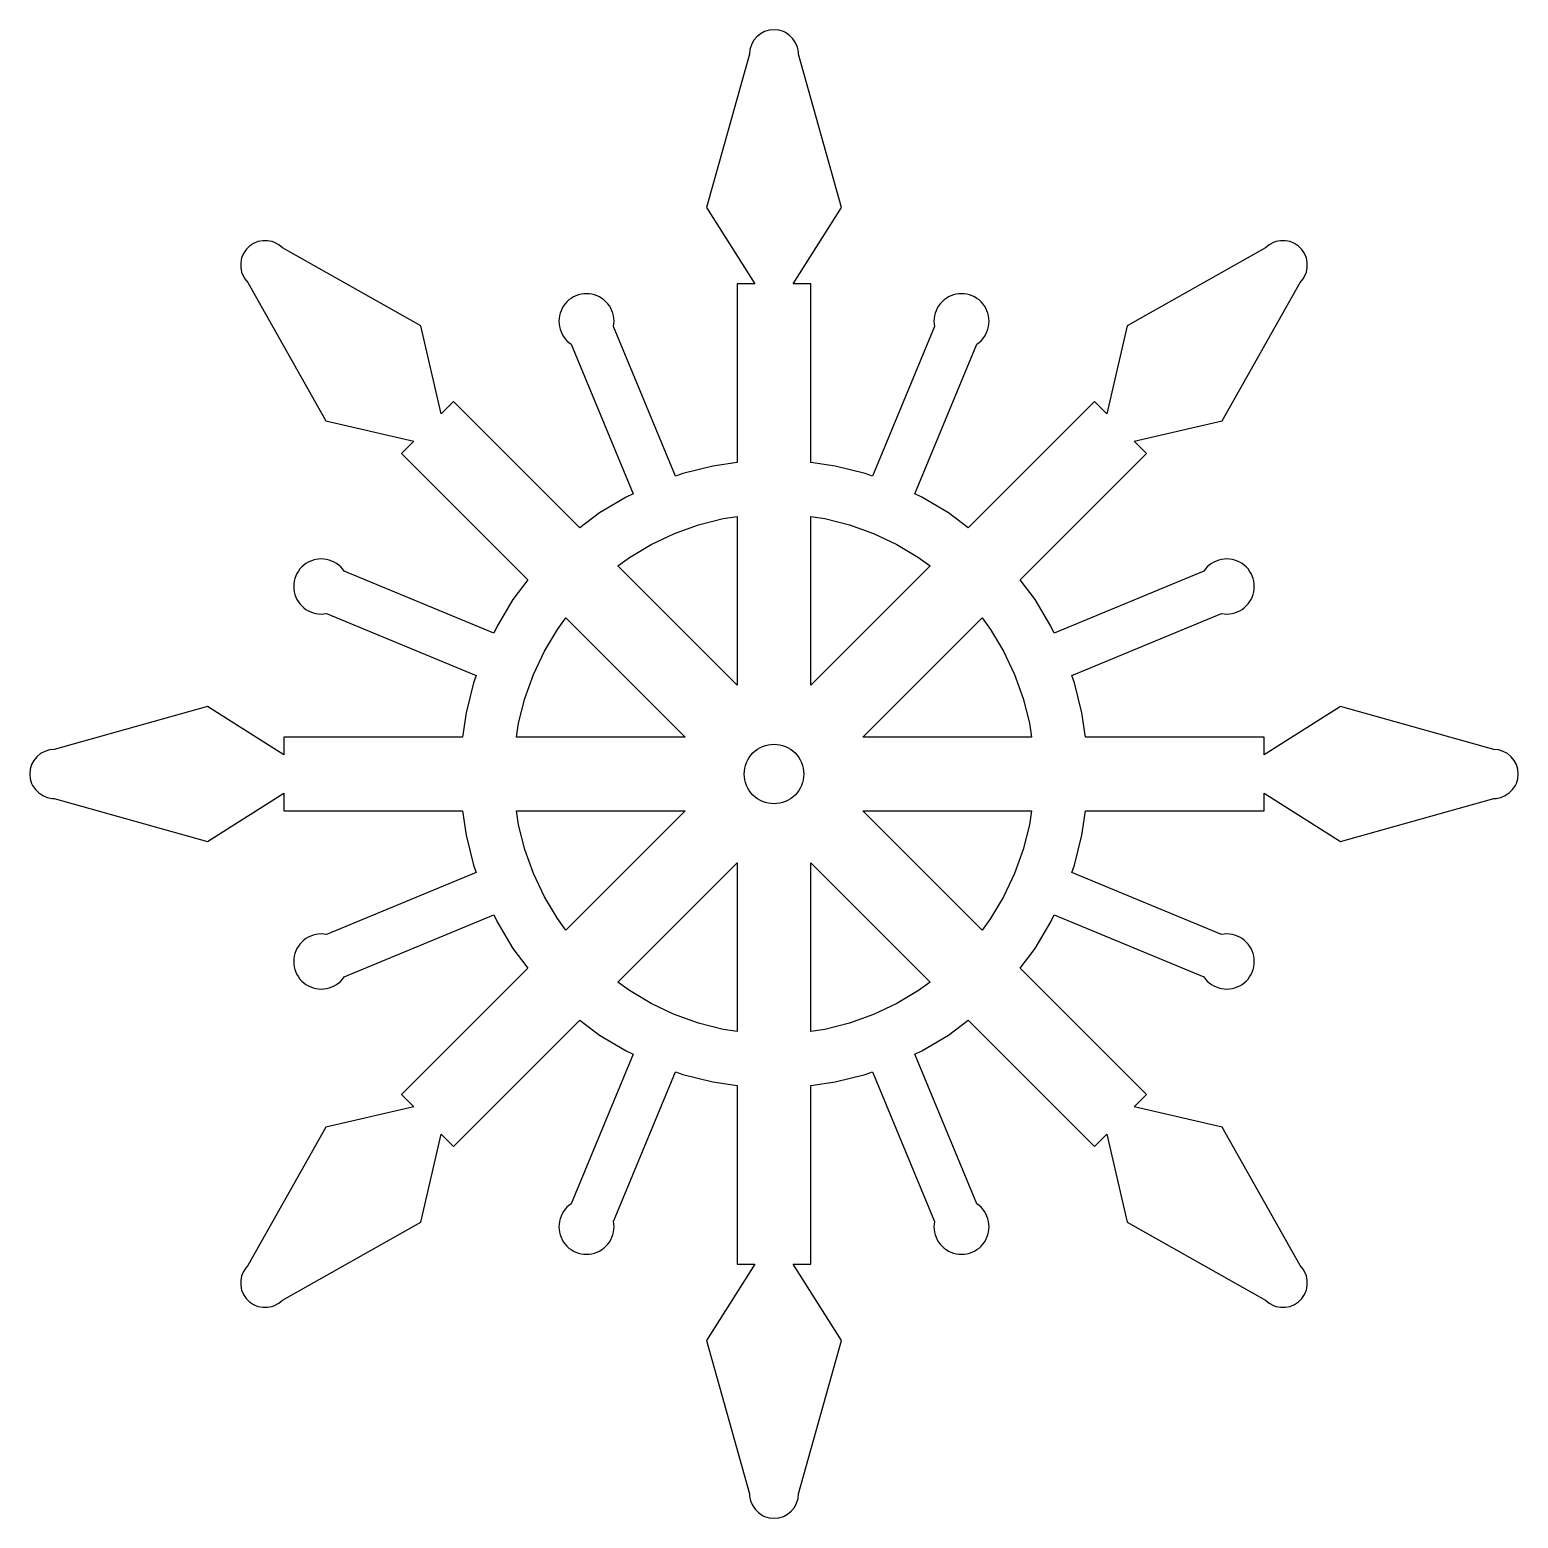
# Model space of a CAD drawing. Header units: millimetres. Extents: x -175 to 175, y -175 to 175.
import ezdxf

# ---------------------------------------------------------------- set-up
doc = ezdxf.new("R2010")
doc.units = ezdxf.units.MM
doc.layers.add('CUT_INNER', color=5, linetype='Continuous')
doc.layers.add('CUT_OUTER', color=1, linetype='Continuous')

msp = doc.modelspace()

# ---------------------------------------------------------------- linework, layer by layer
at = {"layer": 'CUT_INNER'}
for points in [[(-11.94, 60.04), (-8.64, 60.53), (-8.64, 20.86), (-36.69, 48.91), (-34.01, 50.9), (-28.86, 53.99), (-23.43, 56.55), (-17.77, 58.58), (-11.94, 60.04)], [(36.69, 48.91), (8.64, 20.86), (8.64, 60.53), (11.94, 60.04), (17.77, 58.58), (23.43, 56.55), (28.86, 53.99), (34.01, 50.9), (36.69, 48.91)], [(-53.99, 28.86), (-50.9, 34.01), (-48.91, 36.69), (-20.86, 8.64), (-60.53, 8.64), (-60.04, 11.94), (-58.58, 17.77), (-56.55, 23.43), (-53.99, 28.86)], [(60.04, 11.94), (60.53, 8.64), (20.86, 8.64), (48.91, 36.69), (50.9, 34.01), (53.99, 28.86), (56.55, 23.43), (58.58, 17.77), (60.04, 11.94)], [(6.97, 0.69), (7, 0), (6.97, -0.69), (6.87, -1.37), (6.7, -2.03), (6.47, -2.68), (6.17, -3.3), (5.82, -3.89), (5.41, -4.44), (4.95, -4.95), (4.44, -5.41), (3.89, -5.82), (3.3, -6.17), (2.68, -6.47), (2.03, -6.7), (1.37, -6.87), (0.69, -6.97), (0, -7), (-0.69, -6.97), (-1.37, -6.87), (-2.03, -6.7), (-2.68, -6.47), (-3.3, -6.17), (-3.89, -5.82), (-4.44, -5.41), (-4.95, -4.95), (-5.41, -4.44), (-5.82, -3.89), (-6.17, -3.3), (-6.47, -2.68), (-6.7, -2.03), (-6.87, -1.37), (-6.97, -0.69), (-7, 0), (-6.97, 0.69), (-6.87, 1.37), (-6.7, 2.03), (-6.47, 2.68), (-6.17, 3.3), (-5.82, 3.89), (-5.41, 4.44), (-4.95, 4.95), (-4.44, 5.41), (-3.89, 5.82), (-3.3, 6.17), (-2.68, 6.47), (-2.03, 6.7), (-1.37, 6.87), (-0.69, 6.97), (0, 7), (0.69, 6.97), (1.37, 6.87), (2.03, 6.7), (2.68, 6.47), (3.3, 6.17), (3.89, 5.82), (4.44, 5.41), (4.95, 4.95), (5.41, 4.44), (5.82, 3.89), (6.17, 3.3), (6.47, 2.68), (6.7, 2.03), (6.87, 1.37), (6.97, 0.69)], [(-58.58, -17.77), (-60.04, -11.94), (-60.53, -8.64), (-20.86, -8.64), (-48.91, -36.69), (-50.9, -34.01), (-53.99, -28.86), (-56.55, -23.43), (-58.58, -17.77)], [(48.91, -36.69), (20.86, -8.64), (60.53, -8.64), (60.04, -11.94), (58.58, -17.77), (56.55, -23.43), (53.99, -28.86), (50.9, -34.01), (48.91, -36.69)], [(-23.65, -56.45), (-28.86, -53.99), (-34.01, -50.9), (-36.69, -48.91), (-8.64, -20.86), (-8.64, -60.53), (-11.94, -60.04), (-17.77, -58.58), (-23.65, -56.45)], [(17.77, -58.58), (11.94, -60.04), (8.64, -60.53), (8.64, -20.86), (36.69, -48.91), (34.01, -50.9), (28.86, -53.99), (23.43, -56.55), (17.77, -58.58)]]:
    msp.add_lwpolyline(points, close=True, dxfattribs=at)
at = {"layer": 'CUT_OUTER'}
msp.add_lwpolyline([(-41.01, -61.38), (-34.8, -65.1), (-33.14, -65.89), (-47.72, -101.08), (-48.21, -101.45), (-48.68, -101.87), (-49.11, -102.34), (-49.48, -102.85), (-49.81, -103.4), (-50.08, -103.97), (-50.3, -104.57), (-50.45, -105.19), (-50.55, -105.82), (-50.58, -106.46), (-50.55, -107.09), (-50.45, -107.72), (-50.3, -108.34), (-50.08, -108.94), (-49.81, -109.51), (-49.48, -110.06), (-49.11, -110.57), (-48.68, -111.04), (-48.21, -111.47), (-47.7, -111.84), (-47.15, -112.17), (-46.58, -112.44), (-45.98, -112.66), (-45.36, -112.81), (-44.73, -112.91), (-44.1, -112.94), (-43.46, -112.91), (-42.83, -112.81), (-42.21, -112.66), (-41.61, -112.44), (-41.04, -112.17), (-40.49, -111.84), (-39.98, -111.47), (-39.51, -111.04), (-39.08, -110.57), (-38.71, -110.06), (-38.38, -109.51), (-38.11, -108.94), (-37.89, -108.34), (-37.74, -107.72), (-37.64, -107.09), (-37.61, -106.46), (-37.64, -105.82), (-37.73, -105.21), (-23.16, -70.02), (-21.43, -70.64), (-14.4, -72.4), (-8.64, -73.25), (-8.64, -115.23), (-4.53, -115.23), (-15.84, -133.23), (-5.76, -169.24), (-5.73, -169.8), (-5.51, -170.91), (-5.08, -171.95), (-4.45, -172.89), (-3.65, -173.69), (-2.72, -174.32), (-2.2, -174.56), (-1.12, -174.89), (0, -175), (1.12, -174.89), (2.2, -174.56), (3.2, -174.03), (4.07, -173.31), (4.79, -172.44), (5.32, -171.44), (5.65, -170.36), (5.76, -169.24), (15.84, -133.23), (4.53, -115.23), (8.64, -115.23), (8.64, -73.25), (14.4, -72.4), (21.43, -70.64), (23.16, -70.02), (37.73, -105.21), (37.64, -105.82), (37.61, -106.46), (37.64, -107.09), (37.74, -107.72), (37.89, -108.34), (38.11, -108.94), (38.38, -109.51), (38.71, -110.06), (39.08, -110.57), (39.51, -111.04), (39.98, -111.47), (40.49, -111.84), (41.04, -112.17), (41.61, -112.44), (42.21, -112.66), (42.83, -112.81), (43.46, -112.91), (44.1, -112.94), (44.73, -112.91), (45.36, -112.81), (45.98, -112.66), (46.58, -112.44), (47.15, -112.17), (47.7, -111.84), (48.21, -111.47), (48.68, -111.04), (49.11, -110.57), (49.48, -110.06), (49.81, -109.51), (50.08, -108.94), (50.3, -108.34), (50.45, -107.72), (50.55, -107.09), (50.58, -106.46), (50.55, -105.82), (50.45, -105.19), (50.3, -104.57), (50.08, -103.97), (49.81, -103.4), (49.48, -102.85), (49.11, -102.34), (48.68, -101.87), (48.21, -101.45), (47.72, -101.08), (33.14, -65.89), (34.8, -65.1), (41.01, -61.38), (45.69, -57.91), (75.37, -87.59), (78.28, -84.68), (83.01, -105.41), (115.6, -123.74), (116.47, -124.46), (117.47, -124.99), (118, -125.18), (119.11, -125.4), (120.23, -125.4), (121.34, -125.18), (122.39, -124.75), (122.87, -124.46), (123.32, -124.12), (124.12, -123.32), (124.75, -122.39), (124.99, -121.87), (125.18, -121.34), (125.4, -120.23), (125.4, -119.11), (125.18, -118), (124.99, -117.47), (124.46, -116.47), (123.74, -115.6), (105.41, -83.01), (84.68, -78.28), (87.59, -75.37), (57.91, -45.69), (61.38, -41.01), (65.1, -34.8), (65.89, -33.14), (101.08, -47.72), (101.45, -48.21), (101.87, -48.68), (102.34, -49.11), (102.85, -49.48), (103.4, -49.81), (103.97, -50.08), (104.57, -50.3), (105.19, -50.45), (105.82, -50.55), (106.46, -50.58), (107.09, -50.55), (107.72, -50.45), (108.34, -50.3), (108.94, -50.08), (109.51, -49.81), (110.06, -49.48), (110.57, -49.11), (111.04, -48.68), (111.47, -48.21), (111.84, -47.7), (112.17, -47.15), (112.44, -46.58), (112.66, -45.98), (112.81, -45.36), (112.91, -44.73), (112.94, -44.1), (112.91, -43.46), (112.81, -42.83), (112.66, -42.21), (112.44, -41.61), (112.17, -41.04), (111.84, -40.49), (111.47, -39.98), (111.04, -39.51), (110.57, -39.08), (110.06, -38.71), (109.51, -38.38), (108.94, -38.11), (108.34, -37.89), (107.72, -37.74), (107.09, -37.64), (106.46, -37.61), (105.82, -37.64), (105.21, -37.73), (70.02, -23.16), (70.64, -21.43), (72.4, -14.4), (73.25, -8.64), (115.23, -8.64), (115.23, -4.53), (133.23, -15.84), (169.24, -5.76), (169.8, -5.73), (170.91, -5.51), (171.95, -5.08), (172.89, -4.45), (173.69, -3.65), (174.32, -2.72), (174.56, -2.2), (174.89, -1.12), (175, 0), (174.89, 1.12), (174.56, 2.2), (174.03, 3.2), (173.31, 4.07), (172.44, 4.79), (171.44, 5.32), (170.36, 5.65), (169.24, 5.76), (133.23, 15.84), (115.23, 4.53), (115.23, 8.64), (73.25, 8.64), (72.4, 14.4), (70.64, 21.43), (70.02, 23.16), (105.21, 37.73), (105.82, 37.64), (106.46, 37.61), (107.09, 37.64), (107.72, 37.74), (108.34, 37.89), (108.94, 38.11), (109.51, 38.38), (110.06, 38.71), (110.57, 39.08), (111.04, 39.51), (111.47, 39.98), (111.84, 40.49), (112.17, 41.04), (112.44, 41.61), (112.66, 42.21), (112.81, 42.83), (112.91, 43.46), (112.94, 44.1), (112.91, 44.73), (112.81, 45.36), (112.66, 45.98), (112.44, 46.58), (112.17, 47.15), (111.84, 47.7), (111.47, 48.21), (111.04, 48.68), (110.57, 49.11), (110.06, 49.48), (109.51, 49.81), (108.94, 50.08), (108.34, 50.3), (107.72, 50.45), (107.09, 50.55), (106.46, 50.58), (105.82, 50.55), (105.19, 50.45), (104.57, 50.3), (103.97, 50.08), (103.4, 49.81), (102.85, 49.48), (102.34, 49.11), (101.87, 48.68), (101.45, 48.21), (101.08, 47.72), (65.89, 33.14), (65.1, 34.8), (61.38, 41.01), (57.91, 45.69), (87.59, 75.37), (84.68, 78.28), (105.41, 83.01), (123.74, 115.6), (124.46, 116.47), (124.99, 117.47), (125.18, 118), (125.4, 119.11), (125.4, 120.23), (125.18, 121.34), (124.75, 122.39), (124.46, 122.87), (124.12, 123.32), (123.32, 124.12), (122.39, 124.75), (121.34, 125.18), (120.79, 125.32), (120.23, 125.4), (119.11, 125.4), (118, 125.18), (117.47, 124.99), (116.47, 124.46), (115.6, 123.74), (83.01, 105.41), (78.28, 84.68), (75.37, 87.59), (45.69, 57.91), (41.01, 61.38), (34.8, 65.1), (33.14, 65.89), (47.72, 101.08), (48.21, 101.45), (48.68, 101.87), (49.11, 102.34), (49.48, 102.85), (49.81, 103.4), (50.08, 103.97), (50.3, 104.57), (50.45, 105.19), (50.55, 105.82), (50.58, 106.46), (50.55, 107.09), (50.45, 107.72), (50.3, 108.34), (50.08, 108.94), (49.81, 109.51), (49.48, 110.06), (49.11, 110.57), (48.68, 111.04), (48.21, 111.47), (47.7, 111.84), (47.15, 112.17), (46.58, 112.44), (45.98, 112.66), (45.36, 112.81), (44.73, 112.91), (44.1, 112.94), (43.46, 112.91), (42.83, 112.81), (42.21, 112.66), (41.61, 112.44), (41.04, 112.17), (40.49, 111.84), (39.98, 111.47), (39.51, 111.04), (39.08, 110.57), (38.71, 110.06), (38.38, 109.51), (38.11, 108.94), (37.89, 108.34), (37.74, 107.72), (37.64, 107.09), (37.61, 106.46), (37.64, 105.82), (37.73, 105.21), (23.16, 70.02), (21.43, 70.64), (14.4, 72.4), (8.64, 73.25), (8.64, 115.23), (4.53, 115.23), (15.84, 133.23), (5.76, 169.24), (5.73, 169.8), (5.51, 170.91), (5.08, 171.95), (4.45, 172.89), (3.65, 173.69), (2.72, 174.32), (2.2, 174.56), (1.12, 174.89), (0, 175), (-1.12, 174.89), (-2.2, 174.56), (-3.2, 174.03), (-4.07, 173.31), (-4.79, 172.44), (-5.32, 171.44), (-5.65, 170.36), (-5.76, 169.24), (-15.84, 133.23), (-4.53, 115.23), (-8.64, 115.23), (-8.64, 73.25), (-14.4, 72.4), (-21.43, 70.64), (-23.16, 70.02), (-37.73, 105.21), (-37.64, 105.82), (-37.61, 106.46), (-37.64, 107.09), (-37.74, 107.72), (-37.89, 108.34), (-38.11, 108.94), (-38.38, 109.51), (-38.71, 110.06), (-39.08, 110.57), (-39.51, 111.04), (-39.98, 111.47), (-40.49, 111.84), (-41.04, 112.17), (-41.61, 112.44), (-42.21, 112.66), (-42.83, 112.81), (-43.46, 112.91), (-44.1, 112.94), (-44.73, 112.91), (-45.36, 112.81), (-45.98, 112.66), (-46.58, 112.44), (-47.15, 112.17), (-47.7, 111.84), (-48.21, 111.47), (-48.68, 111.04), (-49.11, 110.57), (-49.48, 110.06), (-49.81, 109.51), (-50.08, 108.94), (-50.3, 108.34), (-50.45, 107.72), (-50.55, 107.09), (-50.58, 106.46), (-50.55, 105.82), (-50.45, 105.19), (-50.3, 104.57), (-50.08, 103.97), (-49.81, 103.4), (-49.48, 102.85), (-49.11, 102.34), (-48.68, 101.87), (-48.21, 101.45), (-47.72, 101.08), (-33.14, 65.89), (-34.8, 65.1), (-41.01, 61.38), (-45.69, 57.91), (-75.37, 87.59), (-78.28, 84.68), (-83.01, 105.41), (-115.6, 123.74), (-116.47, 124.46), (-117.47, 124.99), (-118, 125.18), (-119.11, 125.4), (-120.23, 125.4), (-121.34, 125.18), (-122.39, 124.75), (-122.87, 124.46), (-123.32, 124.12), (-124.12, 123.32), (-124.75, 122.39), (-125.18, 121.34), (-125.32, 120.79), (-125.4, 120.23), (-125.4, 119.11), (-125.18, 118), (-124.99, 117.47), (-124.46, 116.47), (-123.74, 115.6), (-105.41, 83.01), (-84.68, 78.28), (-87.59, 75.37), (-57.91, 45.69), (-61.38, 41.01), (-65.1, 34.8), (-65.89, 33.14), (-101.08, 47.72), (-101.45, 48.21), (-101.87, 48.68), (-102.34, 49.11), (-102.85, 49.48), (-103.4, 49.81), (-103.97, 50.08), (-104.57, 50.3), (-105.19, 50.45), (-105.82, 50.55), (-106.46, 50.58), (-107.09, 50.55), (-107.72, 50.45), (-108.34, 50.3), (-108.94, 50.08), (-109.51, 49.81), (-110.06, 49.48), (-110.57, 49.11), (-111.04, 48.68), (-111.47, 48.21), (-111.84, 47.7), (-112.17, 47.15), (-112.44, 46.58), (-112.66, 45.98), (-112.81, 45.36), (-112.91, 44.73), (-112.94, 44.1), (-112.91, 43.46), (-112.81, 42.83), (-112.66, 42.21), (-112.44, 41.61), (-112.17, 41.04), (-111.84, 40.49), (-111.47, 39.98), (-111.04, 39.51), (-110.57, 39.08), (-110.06, 38.71), (-109.51, 38.38), (-108.94, 38.11), (-108.34, 37.89), (-107.72, 37.74), (-107.09, 37.64), (-106.46, 37.61), (-105.82, 37.64), (-105.21, 37.73), (-70.02, 23.16), (-70.64, 21.43), (-72.4, 14.4), (-73.25, 8.64), (-115.23, 8.64), (-115.23, 4.53), (-133.23, 15.84), (-169.24, 5.76), (-170.36, 5.65), (-171.44, 5.32), (-172.44, 4.79), (-173.31, 4.07), (-174.03, 3.2), (-174.56, 2.2), (-174.89, 1.12), (-175, 0), (-174.89, -1.12), (-174.56, -2.2), (-174.32, -2.72), (-173.69, -3.65), (-172.89, -4.45), (-171.95, -5.08), (-170.91, -5.51), (-169.8, -5.73), (-169.24, -5.76), (-133.23, -15.84), (-115.23, -4.53), (-115.23, -8.64), (-73.25, -8.64), (-72.4, -14.4), (-70.64, -21.43), (-70.02, -23.16), (-105.21, -37.73), (-105.82, -37.64), (-106.46, -37.61), (-107.09, -37.64), (-107.72, -37.74), (-108.34, -37.89), (-108.94, -38.11), (-109.51, -38.38), (-110.06, -38.71), (-110.57, -39.08), (-111.04, -39.51), (-111.47, -39.98), (-111.84, -40.49), (-112.17, -41.04), (-112.44, -41.61), (-112.66, -42.21), (-112.81, -42.83), (-112.91, -43.46), (-112.94, -44.1), (-112.91, -44.73), (-112.81, -45.36), (-112.66, -45.98), (-112.44, -46.58), (-112.17, -47.15), (-111.84, -47.7), (-111.47, -48.21), (-111.04, -48.68), (-110.57, -49.11), (-110.06, -49.48), (-109.51, -49.81), (-108.94, -50.08), (-108.34, -50.3), (-107.72, -50.45), (-107.09, -50.55), (-106.46, -50.58), (-105.82, -50.55), (-105.19, -50.45), (-104.57, -50.3), (-103.97, -50.08), (-103.4, -49.81), (-102.85, -49.48), (-102.34, -49.11), (-101.87, -48.68), (-101.45, -48.21), (-101.08, -47.72), (-65.89, -33.14), (-65.1, -34.8), (-61.38, -41.01), (-57.91, -45.69), (-87.59, -75.37), (-84.68, -78.28), (-105.41, -83.01), (-123.74, -115.6), (-124.12, -116.01), (-124.75, -116.95), (-125.18, -118), (-125.32, -118.55), (-125.4, -119.11), (-125.4, -120.23), (-125.18, -121.34), (-124.75, -122.39), (-124.46, -122.87), (-124.12, -123.32), (-123.32, -124.12), (-122.39, -124.75), (-121.34, -125.18), (-120.23, -125.4), (-119.11, -125.4), (-118, -125.18), (-117.47, -124.99), (-116.47, -124.46), (-115.6, -123.74), (-83.01, -105.41), (-78.28, -84.68), (-75.37, -87.59), (-45.69, -57.91), (-41.01, -61.38)], close=True, dxfattribs=at)

doc.saveas('drawing.dxf')
